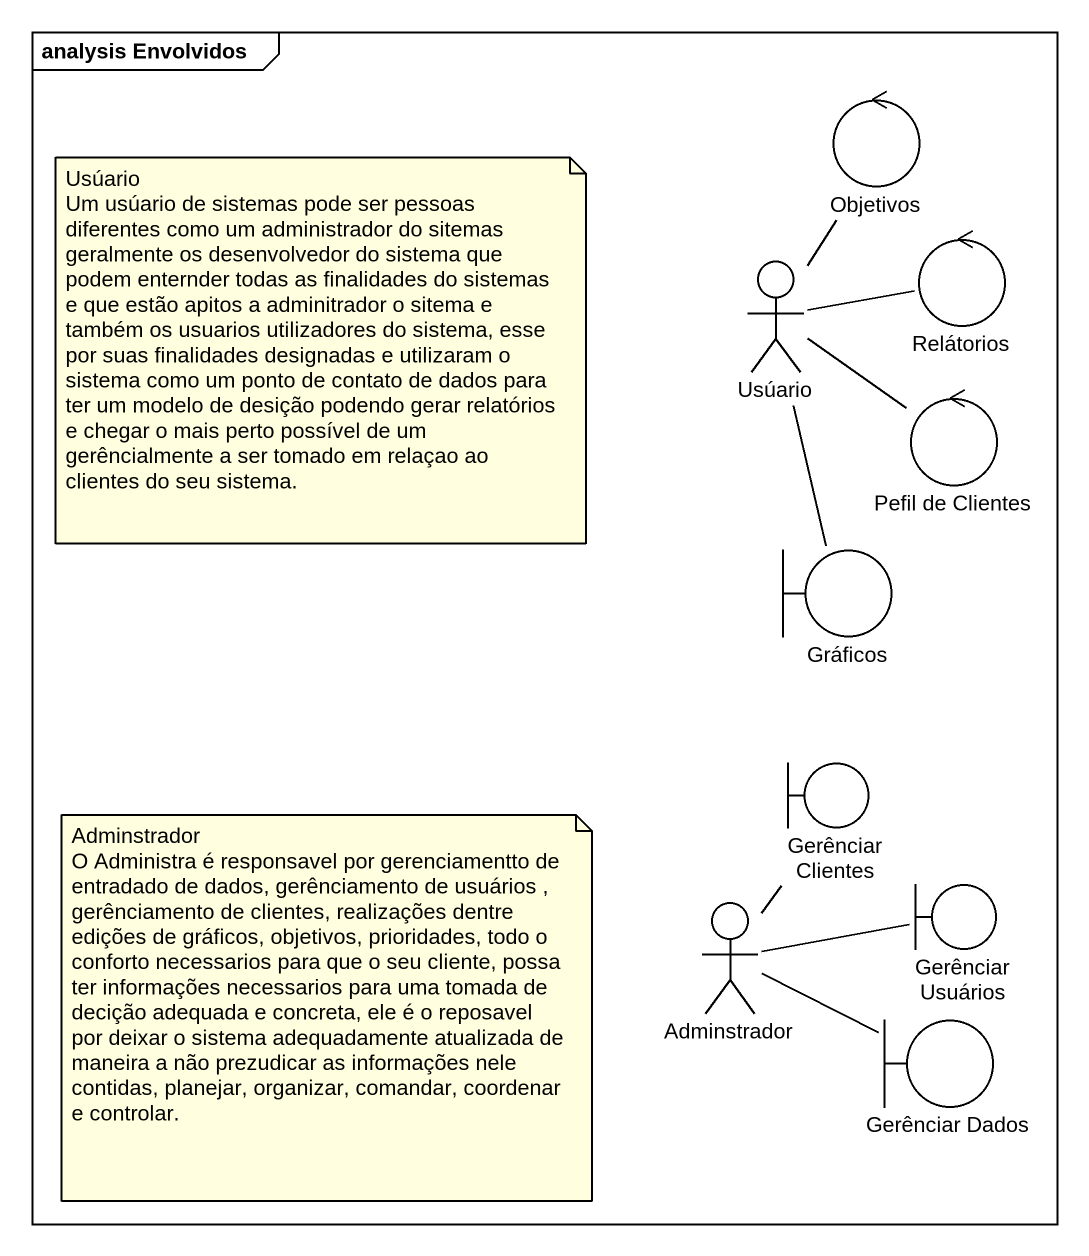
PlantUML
@startuml
mainframe analysis Envolvidos
control Objetivos
actor Usúario
control Relátorios
control "Pefil de Clientes" as Pefil_de_Clientes
boundary Gráficos
boundary "Gerênciar Clientes" as Gerênciar_Clientes
boundary "Gerênciar Usuários" as Gerênciar_Usuários
actor Adminstrador
boundary "Gerênciar Dados" as Gerênciar_Dados
Usúario -up- Objetivos
Usúario -right- Relátorios
Usúario -- Pefil_de_Clientes
Usúario -- Gráficos
Adminstrador -up- Gerênciar_Clientes
Adminstrador -right- Gerênciar_Usuários
Adminstrador -right- Gerênciar_Dados
note as N1
  Usúario
  Um usúario de sistemas pode ser pessoas diferentes como um administrador do sitemas geralmente os desenvolvedor do sistema que podem enternder todas as finalidades do sistemas e que estão apitos a adminitrador o sitema e também os usuarios utilizadores do sistema, esse por suas finalidades designadas e utilizaram o sistema como um ponto de contato de dados para ter um modelo de desição podendo gerar relatórios e chegar o mais perto possível de um gerêncialmente a ser tomado em relaçao ao clientes do seu sistema.
end note
note as N2
  Adminstrador
  O Administra é responsavel por gerenciamentto de entradado de dados, gerênciamento de usuários , gerênciamento de clientes, realizações dentre edições de gráficos, objetivos, prioridades, todo o conforto necessarios para que o seu cliente, possa ter informações necessarios para uma tomada de decição adequada e concreta, ele é o reposavel por deixar o sistema adequadamente atualizada de maneira a não prezudicar as informações nele contidas, planejar, organizar, comandar, coordenar e controlar.
end note
@enduml
